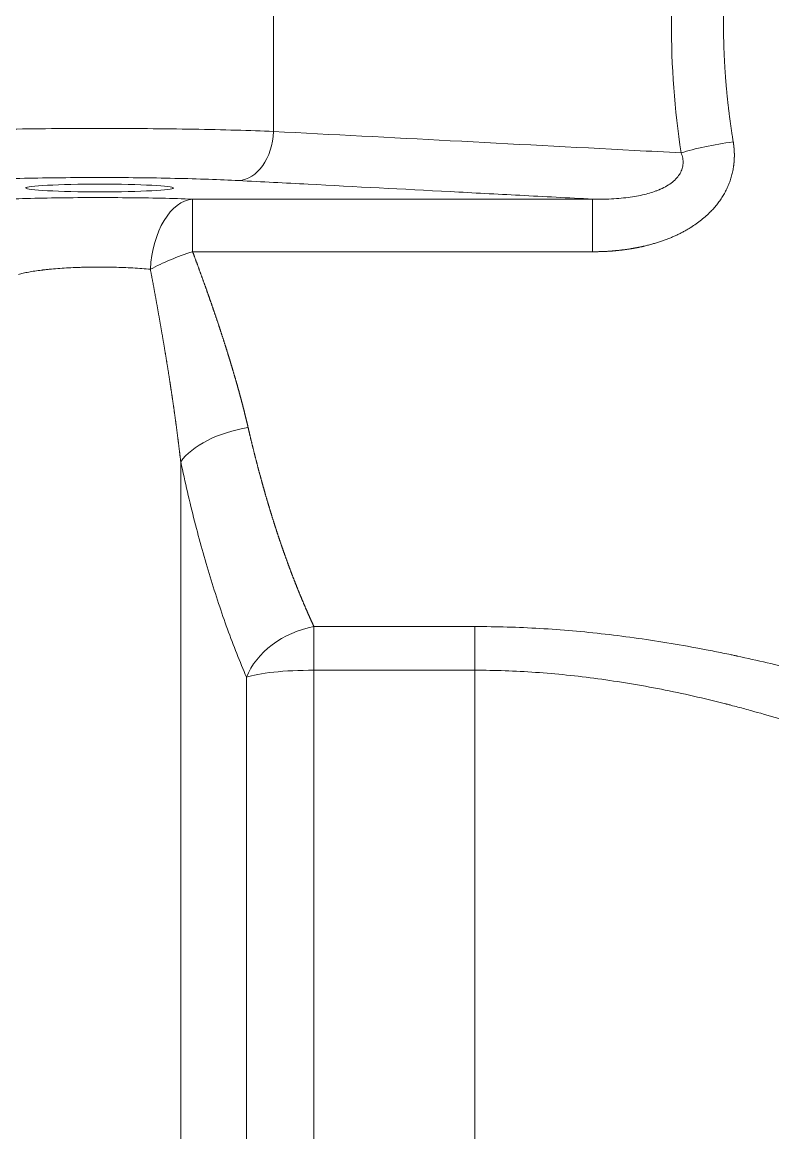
# Model space of a CAD drawing. Header units: millimetres. Extents: x 4664 to 8864, y -38 to 2932.
# Drawn here: x 7995.2 to 8008.49, y 2194.52 to 2214.18 of the extents above; entities that cross this region are included whole.
import ezdxf

# ---------------------------------------------------------------- set-up
doc = ezdxf.new("R2010")
doc.units = ezdxf.units.MM

msp = doc.modelspace()

# ---------------------------------------------------------------- linework, layer by layer
at = {"lineweight": 5}
for p, q in [((7998.215, 2211.049), (7998.215, 2210.118)), ((7998.215, 2211.049), (8005.3, 2211.049)), ((8005.3, 2211.049), (8005.3, 2210.118)), ((8005.3, 2210.118), (7998.215, 2210.118)), ((7998.004, 2206.399), (7998.004, 2154.304)), ((8000.363, 2141.289), (8000.363, 2203.483)), ((8000.363, 2203.483), (8003.213, 2203.483)), ((8003.213, 2141.289), (8003.213, 2203.483)), ((7999.169, 2141.816), (7999.169, 2202.585)), ((8003.213, 2202.71), (8000.363, 2202.71))]:
    msp.add_line(p, q, dxfattribs=at)
for centre, major_axis, ratio, start_param, end_param in [((7999.029, 2212.247), (0.046, 0.869), 0.706622, 3.215624, 4.749405), ((8007.79, 2211.869), (1.291, 0.194), 0.147239, 1.548635, 2.345114), ((7998.215, 2209.745), (-0.048, -1.305), 0.574398, 3.205572, 4.686148), ((7998.215, 2209.745), (-1.235, -0.424), 0.271308, 4.619582, 5.266853), ((7999.198, 2206.345), (1.278, 0.269), 0.496345, 1.46651, 2.660432), ((8000.363, 2202.501), (1.201, 0.512), 0.723925, 1.271257, 2.525329), ((8000.363, 2202.501), (-1.306, 0), 0.160054, 4.712389, 5.867354)]:
    msp.add_ellipse(centre, major_axis=major_axis, ratio=ratio, start_param=start_param, end_param=end_param, dxfattribs=at)
msp.add_ellipse((7996.567, 2211.246), major_axis=(1.306, 0), ratio=0.052408, dxfattribs=at)
for points, knots in [([(8006.867, 2211.869), (8006.752, 2212.631), (8006.694, 2213.407), (8006.694, 2214.961), (8006.752, 2215.73), (8006.867, 2216.493)], [0, 0, 0, 0, 0.5, 0.5, 1, 1, 1, 1]), ([(8007.79, 2216.298), (8007.789, 2216.294), (8007.788, 2216.284), (8007.786, 2216.27), (8007.783, 2216.255), (8007.781, 2216.241), (8007.779, 2216.226), (8007.776, 2216.212), (8007.774, 2216.197), (8007.772, 2216.183), (8007.77, 2216.169), (8007.767, 2216.154), (8007.765, 2216.14), (8007.763, 2216.125), (8007.761, 2216.111), (8007.759, 2216.097), (8007.757, 2216.082), (8007.754, 2216.068), (8007.752, 2216.053), (8007.75, 2216.039), (8007.748, 2216.024), (8007.746, 2216.01), (8007.744, 2215.996), (8007.742, 2215.981), (8007.74, 2215.967), (8007.738, 2215.952), (8007.736, 2215.938), (8007.734, 2215.923), (8007.732, 2215.909), (8007.73, 2215.894), (8007.728, 2215.88), (8007.727, 2215.866), (8007.725, 2215.851), (8007.723, 2215.837), (8007.721, 2215.822), (8007.719, 2215.808), (8007.717, 2215.793), (8007.716, 2215.779), (8007.714, 2215.764), (8007.712, 2215.75), (8007.71, 2215.735), (8007.709, 2215.721), (8007.707, 2215.706), (8007.705, 2215.692), (8007.703, 2215.678), (8007.702, 2215.663), (8007.7, 2215.649), (8007.699, 2215.634), (8007.697, 2215.62), (8007.695, 2215.605), (8007.694, 2215.591), (8007.692, 2215.576), (8007.691, 2215.562), (8007.689, 2215.547), (8007.688, 2215.533), (8007.686, 2215.518), (8007.685, 2215.504), (8007.683, 2215.489), (8007.682, 2215.475), (8007.68, 2215.46), (8007.679, 2215.446), (8007.677, 2215.431), (8007.676, 2215.417), (8007.675, 2215.402), (8007.673, 2215.388), (8007.672, 2215.374), (8007.671, 2215.359), (8007.669, 2215.345), (8007.668, 2215.33), (8007.667, 2215.316), (8007.665, 2215.301), (8007.664, 2215.287), (8007.663, 2215.272), (8007.662, 2215.258), (8007.661, 2215.243), (8007.659, 2215.229), (8007.658, 2215.214), (8007.657, 2215.2), (8007.656, 2215.185), (8007.655, 2215.171), (8007.654, 2215.156), (8007.653, 2215.142), (8007.652, 2215.127), (8007.651, 2215.113), (8007.65, 2215.098), (8007.649, 2215.084), (8007.648, 2215.069), (8007.647, 2215.055), (8007.646, 2215.04), (8007.645, 2215.026), (8007.644, 2215.011), (8007.643, 2214.997), (8007.642, 2214.982), (8007.641, 2214.968), (8007.64, 2214.953), (8007.639, 2214.939), (8007.638, 2214.924), (8007.638, 2214.91), (8007.637, 2214.895), (8007.636, 2214.88), (8007.635, 2214.866), (8007.634, 2214.851), (8007.634, 2214.837), (8007.633, 2214.822), (8007.632, 2214.808), (8007.632, 2214.793), (8007.631, 2214.779), (8007.63, 2214.764), (8007.63, 2214.75), (8007.629, 2214.735), (8007.628, 2214.721), (8007.628, 2214.706), (8007.627, 2214.692), (8007.627, 2214.677), (8007.626, 2214.663), (8007.626, 2214.648), (8007.625, 2214.634), (8007.625, 2214.619), (8007.624, 2214.605), (8007.624, 2214.59), (8007.623, 2214.576), (8007.623, 2214.561), (8007.622, 2214.547), (8007.622, 2214.532), (8007.622, 2214.518), (8007.621, 2214.503), (8007.621, 2214.489), (8007.621, 2214.474), (8007.62, 2214.46), (8007.62, 2214.445), (8007.62, 2214.431), (8007.619, 2214.416), (8007.619, 2214.402), (8007.619, 2214.387), (8007.619, 2214.373), (8007.618, 2214.358), (8007.618, 2214.344), (8007.618, 2214.329), (8007.618, 2214.314), (8007.618, 2214.3), (8007.618, 2214.285), (8007.618, 2214.271), (8007.617, 2214.256), (8007.617, 2214.242), (8007.617, 2214.227), (8007.617, 2214.213), (8007.617, 2214.198), (8007.617, 2214.188), (8007.617, 2214.172), (8007.617, 2214.152), (8007.617, 2214.124), (8007.617, 2214.096), (8007.618, 2214.067), (8007.618, 2214.039), (8007.618, 2214.011), (8007.619, 2213.983), (8007.619, 2213.954), (8007.62, 2213.926), (8007.62, 2213.898), (8007.621, 2213.869), (8007.622, 2213.841), (8007.622, 2213.813), (8007.623, 2213.784), (8007.624, 2213.756), (8007.625, 2213.728), (8007.626, 2213.7), (8007.627, 2213.671), (8007.628, 2213.643), (8007.63, 2213.615), (8007.631, 2213.586), (8007.632, 2213.558), (8007.633, 2213.53), (8007.635, 2213.502), (8007.636, 2213.473), (8007.638, 2213.445), (8007.64, 2213.417), (8007.641, 2213.388), (8007.643, 2213.36), (8007.645, 2213.332), (8007.647, 2213.304), (8007.649, 2213.275), (8007.651, 2213.247), (8007.653, 2213.219), (8007.655, 2213.19), (8007.657, 2213.162), (8007.659, 2213.134), (8007.662, 2213.106), (8007.664, 2213.077), (8007.666, 2213.049), (8007.669, 2213.021), (8007.671, 2212.993), (8007.674, 2212.964), (8007.677, 2212.936), (8007.679, 2212.908), (8007.682, 2212.88), (8007.685, 2212.851), (8007.688, 2212.823), (8007.691, 2212.795), (8007.694, 2212.767), (8007.697, 2212.739), (8007.7, 2212.71), (8007.704, 2212.682), (8007.707, 2212.654), (8007.71, 2212.626), (8007.714, 2212.598), (8007.717, 2212.569), (8007.721, 2212.541), (8007.724, 2212.513), (8007.728, 2212.485), (8007.732, 2212.457), (8007.735, 2212.428), (8007.739, 2212.4), (8007.743, 2212.372), (8007.747, 2212.344), (8007.751, 2212.316), (8007.755, 2212.288), (8007.759, 2212.26), (8007.764, 2212.232), (8007.768, 2212.203), (8007.772, 2212.175), (8007.777, 2212.147), (8007.781, 2212.119), (8007.786, 2212.091), (8007.789, 2212.072), (8007.79, 2212.063)], [0, 0, 0, 0, 0.003455, 0.00691, 0.010363, 0.013817, 0.017269, 0.020721, 0.024172, 0.027622, 0.031072, 0.034521, 0.037969, 0.041417, 0.044864, 0.048311, 0.051757, 0.055202, 0.058647, 0.062091, 0.065534, 0.068977, 0.072419, 0.07586, 0.079301, 0.082742, 0.086181, 0.08962, 0.093059, 0.096497, 0.099934, 0.103371, 0.106807, 0.110243, 0.113678, 0.117113, 0.120547, 0.12398, 0.127413, 0.130845, 0.134277, 0.137708, 0.141139, 0.144569, 0.147999, 0.151428, 0.154857, 0.158285, 0.161713, 0.16514, 0.168566, 0.171992, 0.175418, 0.178843, 0.182268, 0.185692, 0.189116, 0.192539, 0.195962, 0.199384, 0.202806, 0.206228, 0.209649, 0.213069, 0.216489, 0.219909, 0.223328, 0.226747, 0.230165, 0.233583, 0.237001, 0.240418, 0.243835, 0.247251, 0.250667, 0.254082, 0.257497, 0.260912, 0.264327, 0.26774, 0.271154, 0.274567, 0.27798, 0.281393, 0.284805, 0.288217, 0.291628, 0.295039, 0.29845, 0.30186, 0.305271, 0.30868, 0.31209, 0.315499, 0.318908, 0.322316, 0.325724, 0.329132, 0.33254, 0.335947, 0.339354, 0.342761, 0.346167, 0.349574, 0.35298, 0.356385, 0.359791, 0.363196, 0.3666, 0.370005, 0.373409, 0.376814, 0.380217, 0.383621, 0.387024, 0.390428, 0.39383, 0.397233, 0.400636, 0.404038, 0.40744, 0.410842, 0.414244, 0.417645, 0.421047, 0.424448, 0.427849, 0.431249, 0.43465, 0.43805, 0.441451, 0.444851, 0.448251, 0.451651, 0.45505, 0.45845, 0.461849, 0.465248, 0.468647, 0.472046, 0.475445, 0.478844, 0.482243, 0.485641, 0.48904, 0.492438, 0.495836, 0.499234, 0.5, 0.506625, 0.513251, 0.519877, 0.526504, 0.533131, 0.539758, 0.546386, 0.553015, 0.559644, 0.566273, 0.572904, 0.579535, 0.586166, 0.592799, 0.599432, 0.606066, 0.612701, 0.619337, 0.625973, 0.632611, 0.639249, 0.645889, 0.652529, 0.659171, 0.665813, 0.672457, 0.679102, 0.685748, 0.692395, 0.699043, 0.705693, 0.712344, 0.718997, 0.72565, 0.732305, 0.738962, 0.74562, 0.752279, 0.75894, 0.765603, 0.772267, 0.778932, 0.7856, 0.792269, 0.798939, 0.805612, 0.812286, 0.818962, 0.82564, 0.832319, 0.839001, 0.845684, 0.85237, 0.859057, 0.865746, 0.872438, 0.879131, 0.885826, 0.892524, 0.899224, 0.905926, 0.91263, 0.919337, 0.926045, 0.932756, 0.93947, 0.946185, 0.952904, 0.959624, 0.966347, 0.973073, 0.979801, 0.986531, 0.993264, 1, 1, 1, 1]), ([(7999.645, 2212.247), (7999.24, 2212.264), (7998.753, 2212.278), (7997.968, 2212.291), (7997.693, 2212.295), (7997.132, 2212.299), (7996.849, 2212.3), (7996.282, 2212.3), (7995.993, 2212.299), (7995.435, 2212.295), (7995.164, 2212.291), (7994.637, 2212.282), (7994.383, 2212.276), (7993.912, 2212.263), (7993.692, 2212.256), (7993.489, 2212.247)], [0, 0, 0, 0, 0.25, 0.25, 0.375, 0.375, 0.5, 0.5, 0.625, 0.625, 0.75, 0.75, 0.875, 0.875, 1, 1, 1, 1]), ([(8006.867, 2211.869), (8006.591, 2211.883), (8006.315, 2211.897), (8004.952, 2211.969), (8003.865, 2212.026), (8001.733, 2212.138), (8000.689, 2212.192), (7999.645, 2212.247)], [0, 0, 0, 0, 0.114698, 0.114698, 0.566236, 0.566236, 1, 1, 1, 1]), ([(8007.79, 2212.063), (8007.791, 2212.061), (8007.791, 2212.058), (8007.792, 2212.052), (8007.793, 2212.047), (8007.794, 2212.041), (8007.794, 2212.036), (8007.795, 2212.031), (8007.796, 2212.025), (8007.797, 2212.02), (8007.797, 2212.015), (8007.798, 2212.009), (8007.799, 2212.004), (8007.799, 2211.999), (8007.8, 2211.993), (8007.801, 2211.988), (8007.801, 2211.983), (8007.802, 2211.977), (8007.802, 2211.972), (8007.803, 2211.967), (8007.803, 2211.961), (8007.804, 2211.956), (8007.804, 2211.951), (8007.805, 2211.945), (8007.805, 2211.94), (8007.806, 2211.935), (8007.806, 2211.929), (8007.807, 2211.924), (8007.807, 2211.919), (8007.807, 2211.913), (8007.808, 2211.908), (8007.808, 2211.903), (8007.808, 2211.897), (8007.808, 2211.892), (8007.809, 2211.887), (8007.809, 2211.881), (8007.809, 2211.876), (8007.809, 2211.871), (8007.809, 2211.866), (8007.81, 2211.86), (8007.81, 2211.855), (8007.81, 2211.85), (8007.81, 2211.844), (8007.81, 2211.839), (8007.81, 2211.834), (8007.81, 2211.829), (8007.81, 2211.823), (8007.81, 2211.818), (8007.81, 2211.813), (8007.81, 2211.807), (8007.81, 2211.802), (8007.81, 2211.797), (8007.81, 2211.792), (8007.809, 2211.786), (8007.809, 2211.781), (8007.809, 2211.776), (8007.809, 2211.771), (8007.809, 2211.765), (8007.808, 2211.76), (8007.808, 2211.755), (8007.808, 2211.75), (8007.808, 2211.744), (8007.807, 2211.739), (8007.807, 2211.734), (8007.807, 2211.729), (8007.806, 2211.723), (8007.806, 2211.718), (8007.805, 2211.713), (8007.805, 2211.708), (8007.805, 2211.703), (8007.804, 2211.697), (8007.804, 2211.692), (8007.803, 2211.687), (8007.803, 2211.682), (8007.802, 2211.676), (8007.801, 2211.671), (8007.801, 2211.666), (8007.8, 2211.661), (8007.8, 2211.656), (8007.799, 2211.65), (8007.798, 2211.645), (8007.798, 2211.64), (8007.797, 2211.635), (8007.796, 2211.63), (8007.795, 2211.624), (8007.795, 2211.619), (8007.79, 2211.586), (8007.778, 2211.526), (8007.756, 2211.439), (8007.728, 2211.354), (8007.695, 2211.271), (8007.656, 2211.19), (8007.612, 2211.112), (8007.564, 2211.038), (8007.511, 2210.965), (8007.454, 2210.895), (8007.387, 2210.824), (8007.312, 2210.752), (8007.227, 2210.68), (8007.136, 2210.611), (8007.054, 2210.557), (8006.984, 2210.514), (8006.926, 2210.482), (8006.867, 2210.45), (8006.807, 2210.421), (8006.745, 2210.392), (8006.682, 2210.365), (8006.618, 2210.339), (8006.552, 2210.315), (8006.484, 2210.292), (8006.416, 2210.271), (8006.345, 2210.25), (8006.274, 2210.231), (8006.22, 2210.218), (8006.185, 2210.211), (8006.169, 2210.207), (8006.153, 2210.204), (8006.137, 2210.2), (8006.121, 2210.197), (8006.104, 2210.194), (8006.088, 2210.19), (8006.072, 2210.187), (8006.056, 2210.184), (8006.04, 2210.181), (8006.023, 2210.178), (8006.007, 2210.175), (8005.99, 2210.173), (8005.974, 2210.17), (8005.957, 2210.167), (8005.941, 2210.165), (8005.924, 2210.162), (8005.908, 2210.16), (8005.891, 2210.157), (8005.874, 2210.155), (8005.857, 2210.153), (8005.841, 2210.151), (8005.824, 2210.149), (8005.807, 2210.147), (8005.79, 2210.145), (8005.773, 2210.143), (8005.756, 2210.141), (8005.739, 2210.139), (8005.722, 2210.138), (8005.705, 2210.136), (8005.688, 2210.134), (8005.671, 2210.133), (8005.653, 2210.131), (8005.636, 2210.13), (8005.619, 2210.129), (8005.601, 2210.128), (8005.584, 2210.127), (8005.566, 2210.125), (8005.549, 2210.124), (8005.531, 2210.124), (8005.514, 2210.123), (8005.496, 2210.122), (8005.479, 2210.121), (8005.461, 2210.121), (8005.443, 2210.12), (8005.425, 2210.119), (8005.408, 2210.119), (8005.39, 2210.119), (8005.372, 2210.118), (8005.354, 2210.118), (8005.336, 2210.118), (8005.318, 2210.118), (8005.306, 2210.118), (8005.3, 2210.118)], [0, 0, 0, 0, 0.00151, 0.003018, 0.004525, 0.00603, 0.007534, 0.009037, 0.010539, 0.012039, 0.013539, 0.015037, 0.016533, 0.018029, 0.019523, 0.021017, 0.022509, 0.024, 0.02549, 0.026979, 0.028466, 0.029953, 0.031439, 0.032924, 0.034408, 0.035891, 0.037373, 0.038854, 0.040334, 0.041813, 0.043292, 0.044769, 0.046246, 0.047722, 0.049197, 0.050672, 0.052146, 0.053619, 0.055091, 0.056563, 0.058034, 0.059504, 0.060974, 0.062443, 0.063912, 0.06538, 0.066847, 0.068314, 0.069781, 0.071247, 0.072713, 0.074178, 0.075643, 0.077107, 0.078571, 0.080035, 0.081498, 0.082961, 0.084424, 0.085886, 0.087348, 0.08881, 0.090272, 0.091733, 0.093195, 0.094656, 0.096117, 0.097578, 0.099039, 0.1005, 0.101961, 0.103421, 0.104882, 0.106343, 0.107804, 0.109264, 0.110725, 0.112186, 0.113648, 0.115109, 0.11657, 0.118032, 0.119494, 0.120956, 0.122418, 0.12388, 0.125343, 0.150333, 0.175236, 0.200157, 0.2252, 0.250468, 0.275045, 0.299772, 0.324733, 0.350014, 0.375695, 0.406133, 0.437043, 0.468537, 0.500723, 0.518827, 0.537069, 0.555462, 0.574023, 0.592765, 0.611703, 0.63085, 0.65022, 0.669826, 0.68968, 0.709794, 0.73018, 0.750847, 0.755337, 0.759834, 0.764336, 0.768846, 0.773362, 0.777885, 0.782416, 0.786953, 0.791497, 0.796049, 0.800608, 0.805174, 0.809748, 0.81433, 0.81892, 0.823517, 0.828122, 0.832736, 0.837357, 0.841987, 0.846625, 0.851272, 0.855927, 0.860591, 0.865263, 0.869945, 0.874635, 0.879334, 0.884043, 0.88876, 0.893487, 0.898223, 0.902969, 0.907724, 0.912489, 0.917264, 0.922048, 0.926842, 0.931646, 0.936461, 0.941285, 0.94612, 0.950965, 0.95582, 0.960686, 0.965562, 0.970449, 0.975347, 0.980256, 0.985175, 0.990106, 0.995047, 1, 1, 1, 1]), ([(8005.3, 2211.049), (8005.367, 2211.047), (8005.432, 2211.047), (8005.557, 2211.049), (8005.618, 2211.052), (8005.736, 2211.059), (8005.792, 2211.064), (8005.901, 2211.075), (8005.954, 2211.082), (8006.054, 2211.098), (8006.102, 2211.106), (8006.194, 2211.126), (8006.237, 2211.136), (8006.319, 2211.159), (8006.358, 2211.171), (8006.413, 2211.19), (8006.44, 2211.2), (8006.47, 2211.212), (8006.484, 2211.218), (8006.491, 2211.221), (8006.495, 2211.223), (8006.496, 2211.223), (8006.497, 2211.224), (8006.498, 2211.224), (8006.498, 2211.224), (8006.498, 2211.224), (8006.498, 2211.224), (8006.498, 2211.224), (8006.498, 2211.224), (8006.498, 2211.224), (8006.54, 2211.243), (8006.58, 2211.263), (8006.652, 2211.305), (8006.684, 2211.327), (8006.743, 2211.375), (8006.769, 2211.399), (8006.815, 2211.451), (8006.834, 2211.478), (8006.865, 2211.533), (8006.878, 2211.561), (8006.895, 2211.62), (8006.9, 2211.65), (8006.903, 2211.711), (8006.901, 2211.742), (8006.889, 2211.805), (8006.88, 2211.836), (8006.867, 2211.869)], [0, 0, 0, 0, 0.0625, 0.0625, 0.125, 0.125, 0.1875, 0.1875, 0.25, 0.25, 0.3125, 0.3125, 0.375, 0.375, 0.4375, 0.4375, 0.46875, 0.484375, 0.492188, 0.496094, 0.498047, 0.499023, 0.499512, 0.499756, 0.499878, 0.499939, 0.499969, 0.499985, 0.499985, 0.5, 0.5, 0.5625, 0.5625, 0.625, 0.625, 0.6875, 0.6875, 0.75, 0.75, 0.8125, 0.8125, 0.875, 0.875, 0.9375, 0.9375, 1, 1, 1, 1]), ([(7994.105, 2211.378), (7994.267, 2211.386), (7994.443, 2211.394), (7994.82, 2211.407), (7995.023, 2211.413), (7995.445, 2211.422), (7995.662, 2211.425), (7996.108, 2211.43), (7996.339, 2211.431), (7997.02, 2211.431), (7997.478, 2211.426), (7998.316, 2211.408), (7998.704, 2211.395), (7999.029, 2211.378)], [0, 0, 0, 0, 0.125, 0.125, 0.25, 0.25, 0.375, 0.375, 0.5, 0.5, 0.75, 0.75, 1, 1, 1, 1]), ([(7999.029, 2211.378), (7999.44, 2211.356), (7999.85, 2211.335), (8001.099, 2211.269), (8001.938, 2211.225), (8003.188, 2211.16), (8003.598, 2211.138), (8004.439, 2211.094), (8004.869, 2211.072), (8005.3, 2211.049)], [0, 0, 0, 0, 0.196221, 0.196221, 0.597749, 0.597749, 0.793971, 0.793971, 1, 1, 1, 1]), ([(7993.936, 2210.986), (7994.108, 2211.006), (7994.362, 2211.025), (7994.844, 2211.047), (7995.017, 2211.053), (7995.389, 2211.063), (7995.589, 2211.068), (7996.198, 2211.077), (7996.633, 2211.078), (7997.257, 2211.072), (7997.464, 2211.069), (7997.855, 2211.061), (7998.04, 2211.055), (7998.215, 2211.049)], [0, 0, 0, 0, 0.25, 0.25, 0.375, 0.375, 0.5, 0.5, 0.75, 0.75, 0.875, 0.875, 1, 1, 1, 1]), ([(7998.215, 2210.118), (7998.217, 2210.112), (7998.221, 2210.101), (7998.227, 2210.084), (7998.234, 2210.067), (7998.24, 2210.05), (7998.246, 2210.033), (7998.252, 2210.017), (7998.259, 2210), (7998.265, 2209.983), (7998.271, 2209.966), (7998.277, 2209.95), (7998.283, 2209.933), (7998.29, 2209.916), (7998.296, 2209.9), (7998.302, 2209.883), (7998.308, 2209.866), (7998.314, 2209.85), (7998.32, 2209.833), (7998.326, 2209.817), (7998.332, 2209.8), (7998.338, 2209.784), (7998.344, 2209.767), (7998.35, 2209.751), (7998.356, 2209.735), (7998.362, 2209.718), (7998.368, 2209.702), (7998.374, 2209.686), (7998.38, 2209.669), (7998.386, 2209.653), (7998.392, 2209.637), (7998.397, 2209.62), (7998.403, 2209.604), (7998.409, 2209.588), (7998.415, 2209.572), (7998.421, 2209.556), (7998.426, 2209.54), (7998.432, 2209.524), (7998.438, 2209.508), (7998.444, 2209.491), (7998.449, 2209.475), (7998.455, 2209.459), (7998.461, 2209.444), (7998.466, 2209.428), (7998.472, 2209.412), (7998.478, 2209.396), (7998.483, 2209.38), (7998.489, 2209.364), (7998.494, 2209.348), (7998.5, 2209.332), (7998.505, 2209.317), (7998.511, 2209.301), (7998.516, 2209.285), (7998.522, 2209.269), (7998.527, 2209.254), (7998.533, 2209.238), (7998.538, 2209.223), (7998.544, 2209.207), (7998.549, 2209.191), (7998.555, 2209.176), (7998.56, 2209.16), (7998.565, 2209.145), (7998.571, 2209.129), (7998.576, 2209.114), (7998.581, 2209.098), (7998.586, 2209.083), (7998.592, 2209.068), (7998.597, 2209.052), (7998.602, 2209.037), (7998.607, 2209.022), (7998.613, 2209.006), (7998.618, 2208.991), (7998.623, 2208.976), (7998.628, 2208.96), (7998.633, 2208.945), (7998.638, 2208.93), (7998.643, 2208.915), (7998.649, 2208.9), (7998.654, 2208.885), (7998.659, 2208.87), (7998.664, 2208.855), (7998.669, 2208.84), (7998.674, 2208.825), (7998.679, 2208.81), (7998.684, 2208.795), (7998.689, 2208.78), (7998.694, 2208.765), (7998.698, 2208.75), (7998.703, 2208.735), (7998.708, 2208.72), (7998.713, 2208.705), (7998.718, 2208.691), (7998.723, 2208.676), (7998.728, 2208.661), (7998.732, 2208.646), (7998.737, 2208.632), (7998.742, 2208.617), (7998.747, 2208.602), (7998.751, 2208.588), (7998.756, 2208.573), (7998.761, 2208.559), (7998.766, 2208.544), (7998.77, 2208.529), (7998.775, 2208.515), (7998.779, 2208.5), (7998.784, 2208.486), (7998.789, 2208.472), (7998.793, 2208.457), (7998.798, 2208.443), (7998.802, 2208.428), (7998.807, 2208.414), (7998.811, 2208.4), (7998.816, 2208.386), (7998.82, 2208.371), (7998.825, 2208.357), (7998.829, 2208.343), (7998.834, 2208.329), (7998.838, 2208.314), (7998.843, 2208.3), (7998.847, 2208.286), (7998.851, 2208.272), (7998.856, 2208.258), (7998.86, 2208.244), (7998.864, 2208.23), (7998.869, 2208.216), (7998.873, 2208.202), (7998.877, 2208.188), (7998.881, 2208.174), (7998.886, 2208.16), (7998.89, 2208.146), (7998.894, 2208.132), (7998.898, 2208.118), (7998.902, 2208.105), (7998.907, 2208.091), (7998.911, 2208.077), (7998.915, 2208.063), (7998.919, 2208.05), (7998.923, 2208.036), (7998.927, 2208.022), (7998.931, 2208.009), (7998.935, 2207.995), (7998.939, 2207.981), (7998.943, 2207.968), (7998.947, 2207.954), (7998.951, 2207.941), (7998.955, 2207.927), (7998.959, 2207.914), (7998.963, 2207.9), (7998.967, 2207.887), (7998.971, 2207.873), (7998.975, 2207.86), (7998.978, 2207.847), (7998.982, 2207.833), (7998.986, 2207.82), (7998.99, 2207.807), (7998.994, 2207.793), (7998.997, 2207.78), (7999.001, 2207.767), (7999.005, 2207.754), (7999.009, 2207.741), (7999.012, 2207.727), (7999.016, 2207.714), (7999.02, 2207.701), (7999.023, 2207.688), (7999.027, 2207.675), (7999.03, 2207.662), (7999.034, 2207.649), (7999.038, 2207.636), (7999.041, 2207.623), (7999.045, 2207.61), (7999.048, 2207.597), (7999.052, 2207.584), (7999.055, 2207.571), (7999.059, 2207.558), (7999.062, 2207.546), (7999.066, 2207.533), (7999.069, 2207.52), (7999.073, 2207.507), (7999.076, 2207.494), (7999.079, 2207.482), (7999.083, 2207.469), (7999.086, 2207.456), (7999.089, 2207.444), (7999.093, 2207.431), (7999.096, 2207.419), (7999.099, 2207.406), (7999.103, 2207.393), (7999.106, 2207.381), (7999.109, 2207.368), (7999.112, 2207.356), (7999.115, 2207.343), (7999.119, 2207.331), (7999.122, 2207.319), (7999.125, 2207.306), (7999.128, 2207.294), (7999.131, 2207.281), (7999.134, 2207.269), (7999.137, 2207.257), (7999.14, 2207.244), (7999.143, 2207.232), (7999.146, 2207.22), (7999.149, 2207.208), (7999.152, 2207.196), (7999.155, 2207.183), (7999.158, 2207.171), (7999.161, 2207.159), (7999.164, 2207.147), (7999.167, 2207.135), (7999.17, 2207.123), (7999.173, 2207.111), (7999.176, 2207.099), (7999.179, 2207.087), (7999.182, 2207.075), (7999.184, 2207.063), (7999.187, 2207.051), (7999.19, 2207.039), (7999.193, 2207.027), (7999.195, 2207.015), (7999.197, 2207.008), (7999.198, 2207.004)], [0, 0, 0, 0, 0.005293, 0.01058, 0.015861, 0.021134, 0.026402, 0.031663, 0.036918, 0.042166, 0.047407, 0.052642, 0.057871, 0.063093, 0.068309, 0.073519, 0.078722, 0.083918, 0.089108, 0.094292, 0.099469, 0.10464, 0.109804, 0.114962, 0.120113, 0.125258, 0.130397, 0.135529, 0.140655, 0.145774, 0.150887, 0.155993, 0.161093, 0.166187, 0.171274, 0.176354, 0.181429, 0.186497, 0.191558, 0.196613, 0.201662, 0.206704, 0.21174, 0.216769, 0.221792, 0.226809, 0.231819, 0.236823, 0.241821, 0.246812, 0.251796, 0.256775, 0.261746, 0.266712, 0.271671, 0.276624, 0.28157, 0.28651, 0.291443, 0.296371, 0.301291, 0.306206, 0.311114, 0.316015, 0.320911, 0.3258, 0.330682, 0.335558, 0.340428, 0.345292, 0.350149, 0.355, 0.359844, 0.364682, 0.369514, 0.374339, 0.379158, 0.383971, 0.388777, 0.393577, 0.39837, 0.403158, 0.407938, 0.412713, 0.417481, 0.422243, 0.426999, 0.431748, 0.436491, 0.441227, 0.445958, 0.450682, 0.455399, 0.460111, 0.464816, 0.469514, 0.474207, 0.478893, 0.483572, 0.488246, 0.492913, 0.497574, 0.502228, 0.506877, 0.511518, 0.516154, 0.520783, 0.525406, 0.530023, 0.534634, 0.539238, 0.543836, 0.548427, 0.553013, 0.557592, 0.562165, 0.566731, 0.571291, 0.575845, 0.580393, 0.584935, 0.58947, 0.593999, 0.598521, 0.603038, 0.607548, 0.612052, 0.61655, 0.621041, 0.625526, 0.630005, 0.634478, 0.638944, 0.643404, 0.647858, 0.652306, 0.656748, 0.661183, 0.665612, 0.670035, 0.674452, 0.678862, 0.683266, 0.687664, 0.692056, 0.696442, 0.700821, 0.705194, 0.709561, 0.713922, 0.718277, 0.722625, 0.726967, 0.731303, 0.735633, 0.739957, 0.744274, 0.748586, 0.752891, 0.75719, 0.761482, 0.765769, 0.770049, 0.774324, 0.778592, 0.782854, 0.78711, 0.791359, 0.795603, 0.79984, 0.804071, 0.808297, 0.812515, 0.816728, 0.820935, 0.825136, 0.82933, 0.833518, 0.8377, 0.841876, 0.846046, 0.85021, 0.854368, 0.858519, 0.862665, 0.866804, 0.870938, 0.875065, 0.879186, 0.883301, 0.88741, 0.891513, 0.895609, 0.8997, 0.903785, 0.907863, 0.911936, 0.916002, 0.920062, 0.924117, 0.928165, 0.932207, 0.936243, 0.940273, 0.944297, 0.948315, 0.952327, 0.956333, 0.960333, 0.964327, 0.968314, 0.972296, 0.976272, 0.980242, 0.984205, 0.988163, 0.992115, 0.99606, 1, 1, 1, 1]), ([(7997.467, 2209.807), (7997.418, 2209.811), (7997.368, 2209.816), (7997.265, 2209.824), (7997.212, 2209.827), (7997.103, 2209.833), (7997.048, 2209.836), (7996.936, 2209.84), (7996.879, 2209.842), (7996.765, 2209.845), (7996.707, 2209.845), (7996.592, 2209.846), (7996.535, 2209.846), (7996.42, 2209.846), (7996.363, 2209.845), (7996.279, 2209.843), (7996.251, 2209.842), (7996.209, 2209.841), (7996.189, 2209.84), (7996.165, 2209.839), (7996.153, 2209.839), (7996.147, 2209.839), (7996.144, 2209.838), (7996.142, 2209.838), (7996.141, 2209.838), (7996.141, 2209.838), (7996.141, 2209.838), (7996.087, 2209.836), (7996.033, 2209.834), (7995.928, 2209.828), (7995.876, 2209.824), (7995.774, 2209.816), (7995.724, 2209.812), (7995.652, 2209.805), (7995.628, 2209.803), (7995.593, 2209.799), (7995.576, 2209.797), (7995.556, 2209.794), (7995.546, 2209.793), (7995.541, 2209.793), (7995.538, 2209.792), (7995.537, 2209.792), (7995.536, 2209.792), (7995.536, 2209.792), (7995.536, 2209.792), (7995.536, 2209.792), (7995.536, 2209.792), (7995.536, 2209.792), (7995.496, 2209.787), (7995.457, 2209.782), (7995.382, 2209.77), (7995.345, 2209.764), (7995.277, 2209.751), (7995.244, 2209.744), (7995.183, 2209.729), (7995.156, 2209.721), (7995.13, 2209.713)], [0, 0, 0, 0, 0.0625, 0.0625, 0.125, 0.125, 0.1875, 0.1875, 0.25, 0.25, 0.3125, 0.3125, 0.375, 0.375, 0.4375, 0.4375, 0.46875, 0.46875, 0.484375, 0.492187, 0.496094, 0.498047, 0.499023, 0.499512, 0.499756, 0.499756, 0.5, 0.5, 0.5625, 0.5625, 0.625, 0.625, 0.6875, 0.6875, 0.71875, 0.71875, 0.734375, 0.742187, 0.746094, 0.748047, 0.749023, 0.749512, 0.749756, 0.749878, 0.749939, 0.749969, 0.749969, 0.75, 0.75, 0.8125, 0.8125, 0.875, 0.875, 0.9375, 0.9375, 1, 1, 1, 1]), ([(7998.004, 2206.399), (7998.003, 2206.405), (7998.002, 2206.417), (7998, 2206.434), (7997.998, 2206.452), (7997.996, 2206.469), (7997.993, 2206.487), (7997.991, 2206.504), (7997.989, 2206.522), (7997.987, 2206.54), (7997.985, 2206.557), (7997.983, 2206.575), (7997.981, 2206.593), (7997.979, 2206.611), (7997.977, 2206.629), (7997.974, 2206.647), (7997.972, 2206.665), (7997.97, 2206.683), (7997.968, 2206.701), (7997.966, 2206.719), (7997.963, 2206.737), (7997.961, 2206.755), (7997.959, 2206.774), (7997.956, 2206.792), (7997.954, 2206.81), (7997.952, 2206.829), (7997.949, 2206.847), (7997.947, 2206.866), (7997.945, 2206.884), (7997.942, 2206.903), (7997.94, 2206.922), (7997.937, 2206.94), (7997.935, 2206.959), (7997.932, 2206.978), (7997.93, 2206.997), (7997.927, 2207.016), (7997.925, 2207.035), (7997.922, 2207.054), (7997.92, 2207.073), (7997.917, 2207.092), (7997.914, 2207.111), (7997.912, 2207.13), (7997.909, 2207.149), (7997.907, 2207.169), (7997.904, 2207.188), (7997.901, 2207.207), (7997.898, 2207.227), (7997.896, 2207.246), (7997.893, 2207.266), (7997.89, 2207.285), (7997.887, 2207.305), (7997.885, 2207.325), (7997.882, 2207.344), (7997.879, 2207.364), (7997.876, 2207.384), (7997.873, 2207.404), (7997.87, 2207.424), (7997.868, 2207.444), (7997.865, 2207.464), (7997.862, 2207.484), (7997.859, 2207.504), (7997.856, 2207.524), (7997.853, 2207.544), (7997.85, 2207.564), (7997.847, 2207.585), (7997.844, 2207.605), (7997.841, 2207.625), (7997.838, 2207.646), (7997.835, 2207.666), (7997.831, 2207.687), (7997.828, 2207.708), (7997.825, 2207.728), (7997.822, 2207.749), (7997.819, 2207.77), (7997.816, 2207.79), (7997.813, 2207.811), (7997.809, 2207.832), (7997.806, 2207.853), (7997.803, 2207.874), (7997.8, 2207.895), (7997.796, 2207.916), (7997.793, 2207.937), (7997.79, 2207.958), (7997.786, 2207.979), (7997.783, 2208.001), (7997.779, 2208.022), (7997.776, 2208.043), (7997.773, 2208.065), (7997.769, 2208.086), (7997.766, 2208.108), (7997.762, 2208.129), (7997.759, 2208.151), (7997.755, 2208.172), (7997.752, 2208.194), (7997.748, 2208.216), (7997.745, 2208.238), (7997.741, 2208.259), (7997.738, 2208.281), (7997.734, 2208.303), (7997.73, 2208.325), (7997.727, 2208.347), (7997.723, 2208.369), (7997.719, 2208.391), (7997.716, 2208.413), (7997.712, 2208.436), (7997.708, 2208.458), (7997.704, 2208.48), (7997.701, 2208.503), (7997.697, 2208.525), (7997.693, 2208.547), (7997.689, 2208.57), (7997.685, 2208.593), (7997.682, 2208.615), (7997.678, 2208.638), (7997.674, 2208.66), (7997.67, 2208.683), (7997.666, 2208.706), (7997.662, 2208.729), (7997.658, 2208.752), (7997.654, 2208.775), (7997.65, 2208.798), (7997.646, 2208.821), (7997.642, 2208.844), (7997.638, 2208.867), (7997.634, 2208.89), (7997.63, 2208.913), (7997.626, 2208.937), (7997.622, 2208.96), (7997.617, 2208.983), (7997.613, 2209.007), (7997.609, 2209.03), (7997.605, 2209.054), (7997.601, 2209.077), (7997.597, 2209.101), (7997.592, 2209.125), (7997.588, 2209.148), (7997.584, 2209.172), (7997.579, 2209.196), (7997.575, 2209.22), (7997.571, 2209.244), (7997.566, 2209.267), (7997.562, 2209.291), (7997.558, 2209.316), (7997.553, 2209.34), (7997.549, 2209.364), (7997.544, 2209.388), (7997.54, 2209.412), (7997.536, 2209.437), (7997.531, 2209.461), (7997.527, 2209.485), (7997.522, 2209.51), (7997.518, 2209.534), (7997.513, 2209.559), (7997.508, 2209.583), (7997.504, 2209.608), (7997.499, 2209.633), (7997.495, 2209.657), (7997.49, 2209.682), (7997.485, 2209.707), (7997.481, 2209.732), (7997.476, 2209.757), (7997.471, 2209.782), (7997.468, 2209.798), (7997.467, 2209.807)], [0, 0, 0, 0, 0.005187, 0.010387, 0.0156, 0.020825, 0.026064, 0.031314, 0.036578, 0.041854, 0.047143, 0.052445, 0.05776, 0.063087, 0.068427, 0.073779, 0.079145, 0.084523, 0.089914, 0.095318, 0.100734, 0.106163, 0.111605, 0.11706, 0.122527, 0.128007, 0.1335, 0.139006, 0.144525, 0.150056, 0.1556, 0.161157, 0.166726, 0.172308, 0.177903, 0.183511, 0.189132, 0.194765, 0.200411, 0.20607, 0.211742, 0.217427, 0.223124, 0.228834, 0.234557, 0.240293, 0.246041, 0.251802, 0.257576, 0.263363, 0.269163, 0.274975, 0.2808, 0.286638, 0.292489, 0.298353, 0.304229, 0.310119, 0.316021, 0.321936, 0.327863, 0.333804, 0.339757, 0.345723, 0.351702, 0.357694, 0.363699, 0.369716, 0.375746, 0.381789, 0.387845, 0.393914, 0.399995, 0.40609, 0.412197, 0.418317, 0.42445, 0.430596, 0.436754, 0.442926, 0.44911, 0.455307, 0.461517, 0.46774, 0.473975, 0.480224, 0.486485, 0.492759, 0.499046, 0.505346, 0.511659, 0.517984, 0.524323, 0.530674, 0.537038, 0.543415, 0.549805, 0.556207, 0.562623, 0.569051, 0.575493, 0.581947, 0.588414, 0.594894, 0.601386, 0.607892, 0.61441, 0.620942, 0.627486, 0.634043, 0.640613, 0.647196, 0.653791, 0.6604, 0.667021, 0.673656, 0.680303, 0.686963, 0.693636, 0.700321, 0.70702, 0.713732, 0.720456, 0.727193, 0.733944, 0.740707, 0.747483, 0.754271, 0.761073, 0.767888, 0.774715, 0.781556, 0.788409, 0.795275, 0.802154, 0.809046, 0.815951, 0.822868, 0.829799, 0.836742, 0.843699, 0.850668, 0.85765, 0.864645, 0.871653, 0.878674, 0.885708, 0.892754, 0.899814, 0.906886, 0.913971, 0.921069, 0.92818, 0.935304, 0.942441, 0.949591, 0.956754, 0.963929, 0.971117, 0.978319, 0.985533, 0.99276, 1, 1, 1, 1]), ([(7999.198, 2207.004), (7999.199, 2206.999), (7999.202, 2206.988), (7999.205, 2206.973), (7999.209, 2206.958), (7999.212, 2206.943), (7999.216, 2206.928), (7999.219, 2206.912), (7999.223, 2206.897), (7999.226, 2206.882), (7999.23, 2206.867), (7999.234, 2206.852), (7999.237, 2206.837), (7999.241, 2206.821), (7999.244, 2206.806), (7999.248, 2206.791), (7999.252, 2206.776), (7999.255, 2206.761), (7999.259, 2206.746), (7999.263, 2206.731), (7999.266, 2206.716), (7999.27, 2206.701), (7999.274, 2206.686), (7999.277, 2206.671), (7999.281, 2206.656), (7999.285, 2206.641), (7999.288, 2206.626), (7999.292, 2206.611), (7999.296, 2206.596), (7999.3, 2206.581), (7999.303, 2206.566), (7999.307, 2206.551), (7999.311, 2206.536), (7999.315, 2206.521), (7999.318, 2206.506), (7999.322, 2206.491), (7999.326, 2206.476), (7999.33, 2206.461), (7999.334, 2206.446), (7999.338, 2206.431), (7999.341, 2206.416), (7999.345, 2206.401), (7999.349, 2206.387), (7999.353, 2206.372), (7999.357, 2206.357), (7999.361, 2206.342), (7999.365, 2206.327), (7999.368, 2206.312), (7999.372, 2206.297), (7999.376, 2206.283), (7999.38, 2206.268), (7999.384, 2206.253), (7999.388, 2206.238), (7999.392, 2206.224), (7999.396, 2206.209), (7999.4, 2206.194), (7999.404, 2206.179), (7999.408, 2206.165), (7999.412, 2206.15), (7999.416, 2206.135), (7999.42, 2206.12), (7999.424, 2206.106), (7999.428, 2206.091), (7999.432, 2206.076), (7999.436, 2206.062), (7999.44, 2206.047), (7999.444, 2206.033), (7999.448, 2206.018), (7999.452, 2206.003), (7999.456, 2205.989), (7999.46, 2205.974), (7999.464, 2205.96), (7999.469, 2205.945), (7999.473, 2205.93), (7999.477, 2205.916), (7999.481, 2205.901), (7999.485, 2205.887), (7999.489, 2205.872), (7999.493, 2205.858), (7999.498, 2205.843), (7999.502, 2205.829), (7999.506, 2205.814), (7999.51, 2205.8), (7999.514, 2205.785), (7999.518, 2205.771), (7999.523, 2205.756), (7999.527, 2205.742), (7999.531, 2205.728), (7999.535, 2205.713), (7999.54, 2205.699), (7999.544, 2205.684), (7999.548, 2205.67), (7999.552, 2205.656), (7999.557, 2205.641), (7999.561, 2205.627), (7999.565, 2205.613), (7999.57, 2205.598), (7999.574, 2205.584), (7999.578, 2205.57), (7999.583, 2205.555), (7999.587, 2205.541), (7999.591, 2205.527), (7999.596, 2205.513), (7999.6, 2205.498), (7999.604, 2205.484), (7999.609, 2205.47), (7999.613, 2205.456), (7999.618, 2205.442), (7999.622, 2205.427), (7999.626, 2205.413), (7999.631, 2205.399), (7999.635, 2205.385), (7999.64, 2205.371), (7999.644, 2205.357), (7999.649, 2205.343), (7999.653, 2205.328), (7999.658, 2205.314), (7999.662, 2205.3), (7999.667, 2205.286), (7999.671, 2205.272), (7999.676, 2205.258), (7999.68, 2205.244), (7999.685, 2205.23), (7999.689, 2205.216), (7999.694, 2205.202), (7999.698, 2205.188), (7999.703, 2205.174), (7999.707, 2205.16), (7999.712, 2205.146), (7999.717, 2205.132), (7999.721, 2205.118), (7999.726, 2205.104), (7999.73, 2205.09), (7999.735, 2205.077), (7999.74, 2205.063), (7999.744, 2205.049), (7999.749, 2205.035), (7999.754, 2205.021), (7999.758, 2205.007), (7999.763, 2204.994), (7999.768, 2204.98), (7999.772, 2204.966), (7999.777, 2204.952), (7999.782, 2204.938), (7999.787, 2204.925), (7999.791, 2204.911), (7999.796, 2204.897), (7999.801, 2204.883), (7999.806, 2204.87), (7999.81, 2204.856), (7999.815, 2204.842), (7999.82, 2204.829), (7999.825, 2204.815), (7999.829, 2204.801), (7999.834, 2204.788), (7999.839, 2204.774), (7999.844, 2204.761), (7999.849, 2204.747), (7999.854, 2204.733), (7999.858, 2204.72), (7999.863, 2204.706), (7999.868, 2204.693), (7999.873, 2204.679), (7999.878, 2204.666), (7999.883, 2204.652), (7999.888, 2204.639), (7999.893, 2204.625), (7999.897, 2204.612), (7999.902, 2204.598), (7999.907, 2204.585), (7999.912, 2204.572), (7999.917, 2204.558), (7999.922, 2204.545), (7999.927, 2204.531), (7999.932, 2204.518), (7999.937, 2204.505), (7999.942, 2204.491), (7999.947, 2204.478), (7999.952, 2204.465), (7999.957, 2204.451), (7999.962, 2204.438), (7999.967, 2204.425), (7999.972, 2204.412), (7999.977, 2204.398), (7999.982, 2204.385), (7999.987, 2204.372), (7999.992, 2204.359), (7999.998, 2204.345), (8000.003, 2204.332), (8000.008, 2204.319), (8000.013, 2204.306), (8000.018, 2204.293), (8000.023, 2204.28), (8000.028, 2204.267), (8000.033, 2204.254), (8000.039, 2204.24), (8000.044, 2204.227), (8000.049, 2204.214), (8000.054, 2204.201), (8000.059, 2204.188), (8000.064, 2204.175), (8000.07, 2204.162), (8000.075, 2204.149), (8000.08, 2204.136), (8000.085, 2204.123), (8000.091, 2204.11), (8000.096, 2204.098), (8000.101, 2204.085), (8000.106, 2204.072), (8000.112, 2204.059), (8000.117, 2204.046), (8000.122, 2204.033), (8000.127, 2204.02), (8000.133, 2204.008), (8000.138, 2203.995), (8000.143, 2203.982), (8000.149, 2203.969), (8000.154, 2203.956), (8000.159, 2203.944), (8000.165, 2203.931), (8000.17, 2203.918), (8000.176, 2203.906), (8000.181, 2203.893), (8000.186, 2203.88), (8000.192, 2203.867), (8000.197, 2203.855), (8000.203, 2203.842), (8000.208, 2203.83), (8000.213, 2203.817), (8000.219, 2203.804), (8000.224, 2203.792), (8000.23, 2203.779), (8000.235, 2203.767), (8000.241, 2203.754), (8000.246, 2203.742), (8000.252, 2203.729), (8000.257, 2203.717), (8000.263, 2203.704), (8000.268, 2203.692), (8000.274, 2203.679), (8000.279, 2203.667), (8000.285, 2203.655), (8000.29, 2203.642), (8000.296, 2203.63), (8000.302, 2203.618), (8000.307, 2203.605), (8000.313, 2203.593), (8000.318, 2203.581), (8000.324, 2203.568), (8000.329, 2203.556), (8000.335, 2203.544), (8000.341, 2203.532), (8000.346, 2203.519), (8000.352, 2203.507), (8000.358, 2203.495), (8000.361, 2203.487), (8000.363, 2203.483)], [0, 0, 0, 0, 0.0038, 0.007601, 0.011403, 0.015206, 0.01901, 0.022815, 0.026621, 0.030428, 0.034236, 0.038046, 0.041856, 0.045667, 0.049479, 0.053293, 0.057107, 0.060922, 0.064739, 0.068556, 0.072375, 0.076194, 0.080015, 0.083837, 0.087659, 0.091483, 0.095308, 0.099134, 0.102961, 0.106789, 0.110618, 0.114448, 0.118279, 0.122111, 0.125944, 0.129778, 0.133613, 0.13745, 0.141287, 0.145125, 0.148965, 0.152805, 0.156647, 0.16049, 0.164333, 0.168178, 0.172024, 0.175871, 0.179719, 0.183568, 0.187418, 0.191269, 0.195121, 0.198974, 0.202828, 0.206684, 0.21054, 0.214398, 0.218256, 0.222116, 0.225976, 0.229838, 0.233701, 0.237565, 0.24143, 0.245296, 0.249163, 0.253031, 0.2569, 0.260771, 0.264642, 0.268514, 0.272388, 0.276263, 0.280138, 0.284015, 0.287893, 0.291772, 0.295652, 0.299533, 0.303415, 0.307298, 0.311183, 0.315068, 0.318954, 0.322842, 0.326731, 0.33062, 0.334511, 0.338403, 0.342296, 0.34619, 0.350085, 0.353982, 0.357879, 0.361777, 0.365677, 0.369577, 0.373479, 0.377382, 0.381286, 0.385191, 0.389097, 0.393004, 0.396912, 0.400822, 0.404732, 0.408644, 0.412556, 0.41647, 0.420385, 0.424301, 0.428218, 0.432136, 0.436055, 0.439976, 0.443897, 0.44782, 0.451744, 0.455668, 0.459594, 0.463521, 0.467449, 0.471379, 0.475309, 0.47924, 0.483173, 0.487106, 0.491041, 0.494977, 0.498914, 0.502852, 0.506791, 0.510732, 0.514673, 0.518616, 0.522559, 0.526504, 0.53045, 0.534397, 0.538345, 0.542294, 0.546245, 0.550196, 0.554149, 0.558103, 0.562058, 0.566014, 0.569971, 0.573929, 0.577888, 0.581849, 0.58581, 0.589773, 0.593737, 0.597702, 0.601668, 0.605635, 0.609604, 0.613573, 0.617544, 0.621516, 0.625489, 0.629463, 0.633438, 0.637414, 0.641391, 0.64537, 0.64935, 0.653331, 0.657313, 0.661296, 0.66528, 0.669265, 0.673252, 0.67724, 0.681228, 0.685218, 0.689209, 0.693202, 0.697195, 0.70119, 0.705185, 0.709182, 0.71318, 0.717179, 0.721179, 0.725181, 0.729183, 0.733187, 0.737192, 0.741198, 0.745205, 0.749213, 0.753223, 0.757233, 0.761245, 0.765258, 0.769272, 0.773287, 0.777304, 0.781321, 0.78534, 0.78936, 0.793381, 0.797403, 0.801426, 0.805451, 0.809476, 0.813503, 0.817531, 0.82156, 0.82559, 0.829622, 0.833655, 0.837688, 0.841723, 0.845759, 0.849797, 0.853835, 0.857875, 0.861915, 0.865957, 0.87, 0.874045, 0.87809, 0.882137, 0.886185, 0.890233, 0.894284, 0.898335, 0.902387, 0.906441, 0.910496, 0.914552, 0.918609, 0.922667, 0.926727, 0.930788, 0.934849, 0.938912, 0.942977, 0.947042, 0.951109, 0.955176, 0.959245, 0.963316, 0.967387, 0.971459, 0.975533, 0.979608, 0.983684, 0.987761, 0.99184, 0.995919, 1, 1, 1, 1]), ([(7999.169, 2202.585), (7999.051, 2202.858), (7998.939, 2203.143), (7998.724, 2203.735), (7998.622, 2204.043), (7998.428, 2204.679), (7998.336, 2205.009), (7998.162, 2205.688), (7998.08, 2206.039), (7998.004, 2206.399)], [0, 0, 0, 0, 0.25, 0.25, 0.5, 0.5, 0.75, 0.75, 1, 1, 1, 1]), ([(8003.213, 2203.483), (8003.404, 2203.483), (8003.788, 2203.477), (8004.365, 2203.452), (8004.943, 2203.41), (8005.524, 2203.351), (8006.106, 2203.277), (8006.689, 2203.187), (8007.079, 2203.117), (8007.372, 2203.061), (8007.47, 2203.042), (8007.617, 2203.012), (8007.69, 2202.997), (8007.776, 2202.979), (8007.819, 2202.97), (8007.84, 2202.965), (8007.851, 2202.963), (8007.856, 2202.962), (8007.859, 2202.961), (8007.86, 2202.961), (8007.861, 2202.961), (8007.861, 2202.96), (8007.861, 2202.96), (8007.861, 2202.96), (8007.861, 2202.96), (8007.861, 2202.96), (8008.038, 2202.923), (8008.391, 2202.844), (8008.92, 2202.715), (8009.449, 2202.578), (8009.801, 2202.481), (8010.154, 2202.382), (8010.33, 2202.331), (8010.683, 2202.228), (8010.859, 2202.175), (8011.212, 2202.068), (8011.388, 2202.013), (8011.653, 2201.93), (8011.785, 2201.889), (8011.939, 2201.84), (8012.016, 2201.815), (8012.055, 2201.803), (8012.074, 2201.797), (8012.084, 2201.794), (8012.089, 2201.792), (8012.091, 2201.792), (8012.092, 2201.791), (8012.093, 2201.791), (8012.093, 2201.791), (8012.093, 2201.791), (8012.093, 2201.791), (8012.093, 2201.791), (8012.422, 2201.686), (8012.745, 2201.582), (8013.223, 2201.427), (8013.54, 2201.324), (8014.007, 2201.173), (8014.466, 2201.025), (8014.919, 2200.883), (8015.216, 2200.792), (8015.436, 2200.725), (8015.546, 2200.692), (8015.674, 2200.654), (8015.737, 2200.636), (8015.769, 2200.627), (8015.785, 2200.622), (8015.793, 2200.62), (8015.797, 2200.618), (8015.799, 2200.618), (8015.8, 2200.618), (8015.8, 2200.617), (8015.8, 2200.617), (8015.8, 2200.617), (8016.097, 2200.531), (8016.383, 2200.452), (8016.936, 2200.31), (8017.202, 2200.247), (8017.715, 2200.137), (8017.962, 2200.091), (8018.435, 2200.018), (8018.662, 2199.991), (8018.879, 2199.974)], [0, 0, 0, 0, 0.03125, 0.0625, 0.09375, 0.125, 0.15625, 0.1875, 0.21875, 0.21875, 0.234375, 0.234375, 0.242187, 0.246094, 0.248047, 0.249023, 0.249512, 0.249756, 0.249878, 0.249939, 0.249969, 0.249985, 0.249992, 0.249996, 0.249996, 0.25, 0.25, 0.28125, 0.3125, 0.34375, 0.375, 0.375, 0.40625, 0.40625, 0.4375, 0.4375, 0.46875, 0.46875, 0.484375, 0.492187, 0.496094, 0.498047, 0.499023, 0.499512, 0.499756, 0.499878, 0.499939, 0.499969, 0.499985, 0.499992, 0.499992, 0.5, 0.5, 0.5625, 0.5625, 0.59375, 0.625, 0.65625, 0.6875, 0.71875, 0.71875, 0.734375, 0.742187, 0.746094, 0.748047, 0.749023, 0.749512, 0.749756, 0.749878, 0.749939, 0.749969, 0.749969, 0.75, 0.75, 0.8125, 0.8125, 0.875, 0.875, 0.9375, 0.9375, 1, 1, 1, 1]), ([(8017.786, 2198.842), (8017.702, 2198.851), (8017.616, 2198.863), (8017.434, 2198.891), (8017.34, 2198.907), (8017.143, 2198.944), (8017.041, 2198.966), (8016.828, 2199.013), (8016.718, 2199.04), (8016.488, 2199.098), (8016.368, 2199.129), (8016.12, 2199.199), (8015.992, 2199.236), (8015.725, 2199.317), (8015.587, 2199.36), (8015.373, 2199.43), (8015.3, 2199.454), (8015.19, 2199.491), (8015.134, 2199.51), (8015.068, 2199.532), (8015.034, 2199.544), (8015.018, 2199.549), (8015.009, 2199.552), (8015.005, 2199.554), (8015.003, 2199.554), (8015.002, 2199.555), (8015.002, 2199.555), (8015.001, 2199.555), (8015.001, 2199.555), (8015.001, 2199.555), (8015.001, 2199.555), (8015.001, 2199.555), (8015.001, 2199.555), (8014.955, 2199.571), (8014.859, 2199.605), (8014.698, 2199.661), (8014.522, 2199.724), (8014.329, 2199.794), (8014.119, 2199.871), (8013.892, 2199.956), (8013.728, 2200.017), (8013.601, 2200.065), (8013.536, 2200.089), (8013.459, 2200.118), (8013.419, 2200.133), (8013.4, 2200.141), (8013.39, 2200.145), (8013.385, 2200.146), (8013.382, 2200.147), (8013.381, 2200.148), (8013.38, 2200.148), (8013.38, 2200.148), (8013.38, 2200.148), (8013.38, 2200.148), (8013.38, 2200.148), (8013.38, 2200.148), (8013.281, 2200.186), (8013.185, 2200.222), (8012.998, 2200.293), (8012.908, 2200.328), (8012.733, 2200.395), (8012.649, 2200.427), (8012.487, 2200.489), (8012.409, 2200.518), (8012.26, 2200.575), (8012.118, 2200.63), (8011.925, 2200.703), (8011.811, 2200.747), (8011.73, 2200.777), (8011.691, 2200.792), (8011.648, 2200.808), (8011.627, 2200.816), (8011.617, 2200.82), (8011.612, 2200.822), (8011.609, 2200.823), (8011.608, 2200.823), (8011.607, 2200.823), (8011.607, 2200.824), (8011.607, 2200.824), (8011.607, 2200.824), (8011.607, 2200.824), (8011.607, 2200.824), (8011.606, 2200.824), (8011.606, 2200.824), (8011.431, 2200.89), (8011.259, 2200.954), (8010.924, 2201.077), (8010.76, 2201.137), (8010.443, 2201.251), (8010.289, 2201.305), (8010.065, 2201.383), (8009.991, 2201.409), (8009.883, 2201.446), (8009.829, 2201.464), (8009.767, 2201.485), (8009.737, 2201.495), (8009.722, 2201.5), (8009.714, 2201.503), (8009.71, 2201.504), (8009.708, 2201.505), (8009.707, 2201.505), (8009.707, 2201.505), (8009.707, 2201.505), (8009.706, 2201.505), (8009.706, 2201.505), (8009.706, 2201.505), (8009.706, 2201.505), (8009.706, 2201.505), (8009.529, 2201.564), (8009.354, 2201.622), (8009.005, 2201.732), (8008.833, 2201.785), (8008.491, 2201.887), (8008.321, 2201.936), (8008.07, 2202.005), (8007.944, 2202.039), (8007.8, 2202.077), (8007.728, 2202.096), (8007.692, 2202.105), (8007.674, 2202.11), (8007.665, 2202.112), (8007.66, 2202.113), (8007.658, 2202.114), (8007.657, 2202.114), (8007.656, 2202.114), (8007.656, 2202.114), (8007.656, 2202.114), (8007.656, 2202.115), (8007.656, 2202.115), (8007.656, 2202.115), (8007.465, 2202.163), (8007.084, 2202.255), (8006.516, 2202.375), (8005.952, 2202.477), (8005.392, 2202.562), (8004.837, 2202.628), (8004.289, 2202.675), (8003.747, 2202.703), (8003.39, 2202.71), (8003.213, 2202.71)], [0, 0, 0, 0, 0.03125, 0.03125, 0.0625, 0.0625, 0.09375, 0.09375, 0.125, 0.125, 0.15625, 0.15625, 0.1875, 0.1875, 0.21875, 0.21875, 0.234375, 0.234375, 0.242188, 0.246094, 0.248047, 0.249023, 0.249512, 0.249756, 0.249878, 0.249939, 0.249969, 0.249985, 0.249992, 0.249996, 0.249998, 0.249998, 0.25, 0.25, 0.265625, 0.28125, 0.296875, 0.3125, 0.328125, 0.34375, 0.359375, 0.359375, 0.367188, 0.371094, 0.373047, 0.374023, 0.374512, 0.374756, 0.374878, 0.374939, 0.374969, 0.374985, 0.374992, 0.374996, 0.374996, 0.375, 0.375, 0.390625, 0.390625, 0.40625, 0.40625, 0.421875, 0.421875, 0.4375, 0.4375, 0.453125, 0.46875, 0.484375, 0.484375, 0.492188, 0.496094, 0.498047, 0.499023, 0.499512, 0.499756, 0.499878, 0.499939, 0.499969, 0.499985, 0.499992, 0.499996, 0.499998, 0.499998, 0.5, 0.5, 0.53125, 0.53125, 0.5625, 0.5625, 0.59375, 0.59375, 0.609375, 0.609375, 0.617188, 0.621094, 0.623047, 0.624023, 0.624512, 0.624756, 0.624878, 0.624939, 0.624969, 0.624985, 0.624992, 0.624996, 0.624998, 0.624998, 0.625, 0.625, 0.65625, 0.65625, 0.6875, 0.6875, 0.71875, 0.71875, 0.734375, 0.742188, 0.746094, 0.748047, 0.749023, 0.749512, 0.749756, 0.749878, 0.749939, 0.749969, 0.749985, 0.749992, 0.749996, 0.749996, 0.75, 0.75, 0.78125, 0.8125, 0.84375, 0.875, 0.90625, 0.9375, 0.96875, 1, 1, 1, 1])]:
    msp.add_open_spline(points, degree=3, knots=knots, dxfattribs=at)
msp.add_open_spline([(7999.645, 2212.247), (7999.645, 2213.536), (7999.645, 2214.825), (7999.645, 2216.114)], degree=3, dxfattribs=at)

doc.saveas('drawing.dxf')
